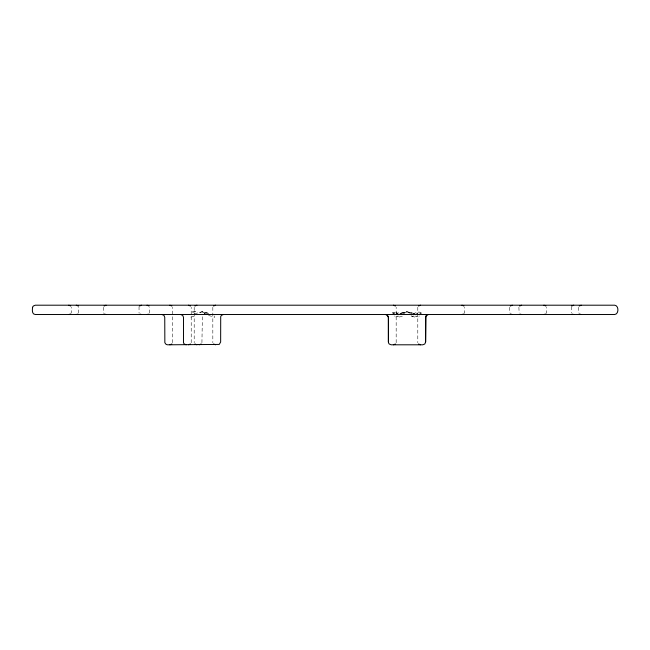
<?xml version="1.0" encoding="UTF-8"?>
<svg xmlns="http://www.w3.org/2000/svg" width="650" height="650" viewBox="0 0 650 650"><rect width="100%" height="100%" fill="white"/><g stroke="black" fill="none" stroke-linecap="round" stroke-linejoin="round"><path stroke-width="0.49" stroke-dasharray="3.25 2.44" d="M103.358 307.271L103.261 311.724L104.081 313.698M172.575 342.729L172.575 307.271M194.196 307.271L194.196 342.729M191.214 342.729L191.214 307.271M201.923 342.729L202.394 315.916M212.826 307.271L212.826 342.729M396.175 342.729L396.175 307.271M417.796 307.271L417.796 342.729M509.567 307.271L509.47 311.724L510.291 313.698M518.887 307.271L519.163 313.121M578.508 307.271L578.411 311.724L579.231 313.698M413.14 315.843L412.937 316.509L411.027 315.794M396.061 313.544L397.759 313.422L397.995 312.739L399.563 313.584M78.707 313.121L78.707 306.597M139.043 306.597L139.043 313.121M149.468 313.121L149.752 307.271M571.293 306.597L571.293 313.121M70.769 313.698L71.589 311.724L71.492 307.271M463.929 313.698L464.75 311.724L464.652 307.271M545.919 313.698L546.739 311.724L546.642 307.271M403.674 313.649L406.989 311.724L414.473 313.544L406.989 311.724L399.498 313.544L406.989 311.724L410.296 313.649M413.181 313.641L415.984 312.739L416.219 313.422L418.657 312.008L421.419 312.447L419.543 313.072L421.419 313.121L419.591 313.373L421.419 313.698M398.889 316.054L394.436 317.314A2.795 1.885 -90 0 0 394.184 315.916M193.944 316.217L190.133 317.314A2.795 1.779 -90 0 0 189.898 315.916M402.407 313.544L404.666 312.666L399.774 313.633M199.404 312.788L202.069 311.756L209.528 313.552L202.069 311.756L194.431 313.836M402.309 316.355L397.784 317.314A2.795 1.381 90 0 0 397.629 316.022M392.551 313.698L394.526 313.381L392.551 313.121L394.623 312.772L392.551 312.447L395.314 312.008L397.759 313.422M416.219 313.422L417.918 313.267M206.586 313.544L204.206 312.934L205.627 313.69M411.661 316.355L416.187 317.314A2.795 1.381 -90 0 1 416.341 316.022M412.214 313.787L409.638 312.804L411.239 313.682M415.082 316.054L419.534 317.314A2.795 1.885 -90 0 1 419.786 315.916M208.553 315.38L214.573 317.314A2.795 1.885 -90 0 1 214.825 315.916M202.069 311.756L205.327 313.649M192.692 311.724L192.684 312.374L195.179 311.724L196.43 312.203L196.43 311.724L192.692 311.724"/><path stroke-width="0.97" d="M426.441 315.339L425.571 317.314L425.62 342.006L424.799 343.98L422.825 344.801L391.146 344.801L389.171 343.98L388.448 342.729L388.383 317.314L387.587 315.339L385.613 314.519L386.336 314.616M388.351 342.006L388.399 317.314L386.953 314.892M425.994 315.916L425.62 342.006M104.081 306.02L106.056 305.199M139.482 306.02L141.464 305.199M194.919 306.02L196.893 305.199M213.549 306.02L215.532 305.199M171.852 343.98L169.877 344.801M190.482 343.98L188.508 344.801M201.199 343.98L199.225 344.801M418.519 306.02L420.493 305.199M426.384 315.339L428.358 314.519L427.017 314.892M395.452 343.98L393.477 344.801M510.291 306.02L512.265 305.199M519.61 306.02L521.584 305.199M571.732 306.02L573.714 305.199M579.231 306.02L581.206 305.199M70.192 314.145L68.794 314.519M77.683 314.145L76.286 314.519M148.452 314.145L147.054 314.519M463.352 314.145L461.955 314.519M545.342 314.145L543.944 314.519M223.405 314.519L221.431 315.339L220.707 316.591L220.651 342.006L219.253 344.427L167.546 344.801L166.148 344.427L164.848 342.729L164.751 317.314L163.93 315.339L161.956 314.519M543.944 305.199L545.919 306.02M581.206 314.519L579.808 314.145M573.714 314.519L572.317 314.145M461.955 305.199L463.929 306.02M521.584 314.519L520.187 314.145M512.265 314.519L510.868 314.145M393.477 305.199L395.452 306.02M188.508 305.199L190.482 306.02M169.877 305.199L171.852 306.02M147.054 305.199L149.029 306.02M420.493 344.801L418.519 343.98M180.724 314.519L182.691 315.339L183.503 317.314L183.479 342.729L184.202 343.98L186.184 344.801M180.806 314.519L181.521 314.616M76.286 305.199L78.268 306.02M141.464 314.519L140.067 314.145M68.794 305.199L70.769 306.02M106.056 314.519L104.658 314.145M215.532 344.801L213.549 343.98M196.893 344.801L194.919 343.98M32.597 307.271C32.305 309.701 31.696 314.34 35.295 314.519L614.705 314.519C618.995 314.145 618.995 305.573 614.705 305.199L35.295 305.199L33.321 306.02L32.597 307.271"/></g></svg>
